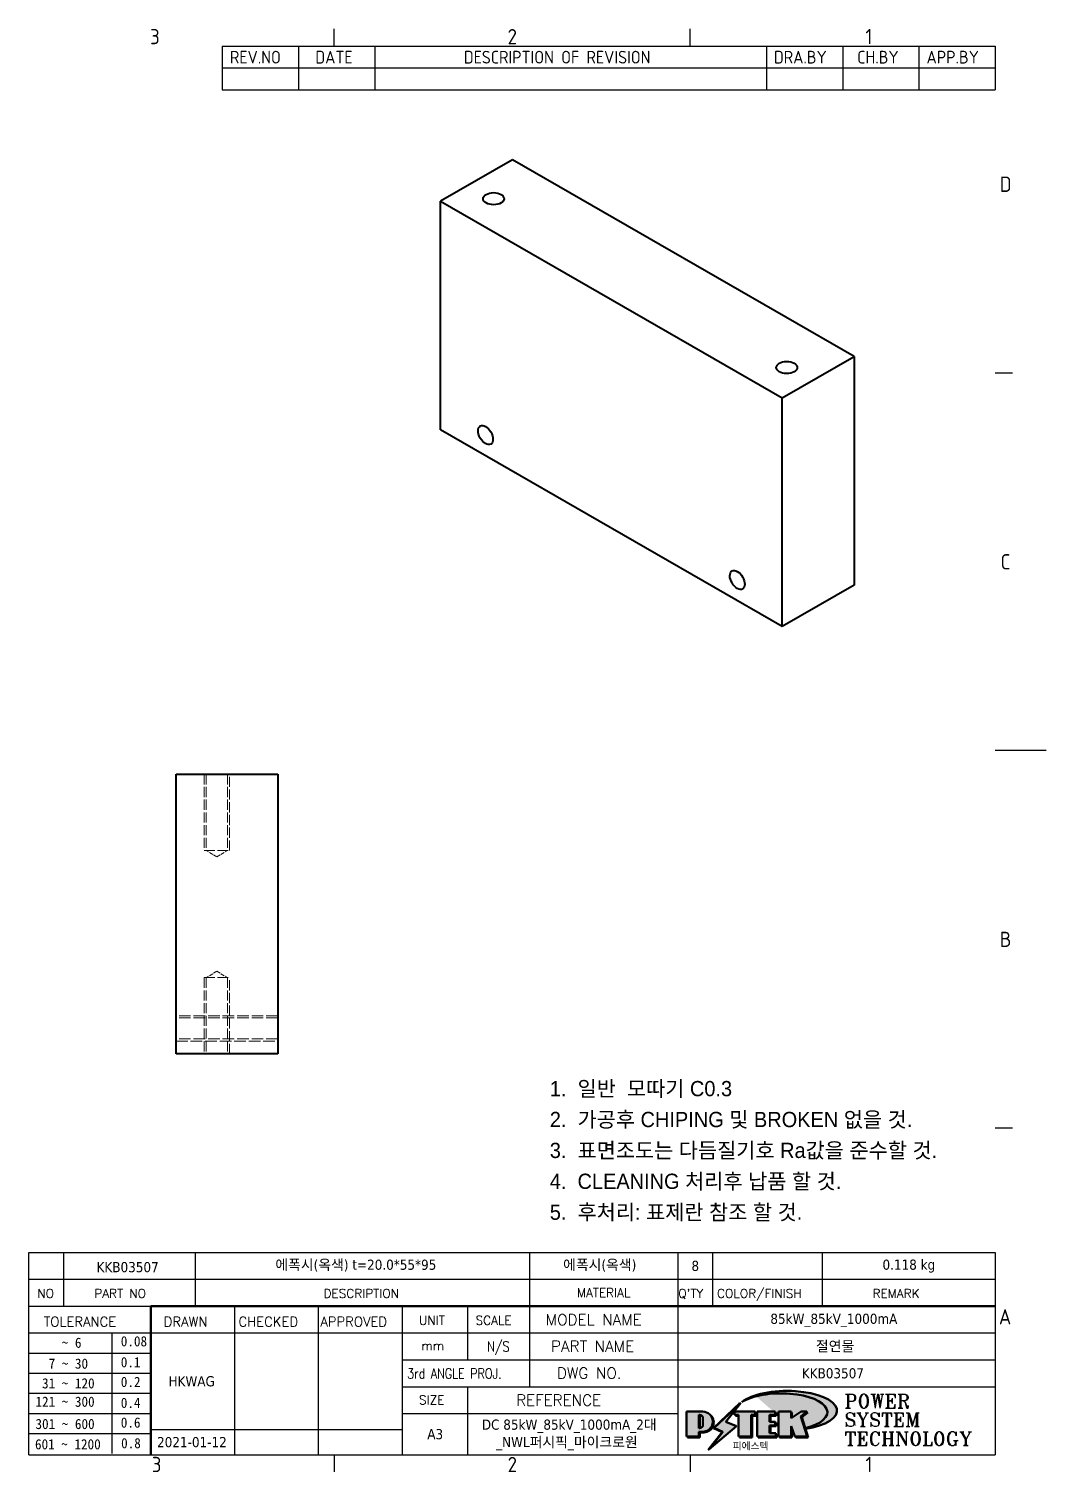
# Model space of a CAD drawing. Header units: millimetres. Extents: x 0 to 420, y 0 to 297.
# Drawn here: x 220 to 420, y 6.6 to 290.4 of the extents above; entities that cross this region are included whole.
import ezdxf
from ezdxf.enums import TextEntityAlignment as Align

# ---------------------------------------------------------------- set-up
doc = ezdxf.new("R2010")
doc.units = ezdxf.units.MM
doc.linetypes.add('DASHED', pattern=[0.2067, 0.1654, -0.0413])
doc.layers.get('0').update_dxf_attribs({"color": 3, "lineweight": 25})
for name, color, linetype, lineweight in [('가려진 것(ISO)', 2, 'DASHED', 18), ('가시적인 것(ISO)', 3, 'Continuous', 40), ('경계(ISO)', 7, 'Continuous', 25), ('기호(ISO)', 5, 'Continuous', 25), ('제목(ISO)', 5, 'Continuous', 50), ('해치(ISO)', 7, 'Continuous', 18)]:
    doc.layers.add(name, color=color, linetype=linetype, lineweight=lineweight)
doc.styles.add('HAN_291', font='')
doc.styles.add('HAN_370', font='', dxfattribs={"width": 2})
doc.styles.add('ISO Proportional', font='arial.ttf')
doc.styles.add('ISO ProportionalPSTEK', font='isocp.shx')
doc.styles.add('RC_284', font='ROMANC.shx')
doc.styles.add('RC_287', font='ROMANC.shx')
doc.styles.add('RC_292', font='ROMANC.shx')
doc.styles.add('ROMANT_294', font='romant.shx')
doc.styles.add('문자 텍스트_PSTEK_POSCO', font='isocp.shx')
doc.styles.add('텍스트 스타일198', font='tahoma.ttf')
doc.styles.add('텍스트 스타일333', font='ROMANC.shx', dxfattribs={"width": 0.800000011920929})
doc.styles.get('HAN_291').set_extended_font_data('GulimChe')
doc.styles.get('HAN_370').set_extended_font_data('GulimChe')

# ---------------------------------------------------------------- blocks, each defined once
blk = doc.blocks.new('경계 Default Border')
at = {"layer": '경계(ISO)'}
for p, q in [((280, 287.0000076293945), (280, 290.4000091552734)), ((350, 287.0000076293945), (350, 290.4000091552734)), ((410, 222.7499961853027), (413.4000015258789, 222.7499961853027)), ((410, 74.25000190734863), (413.4000015258789, 74.25000190734863)), ((280, 10), (280, 6.599999666213989)), ((350, 10), (350, 6.599999666213989))]:
    blk.add_line(p, q, dxfattribs=at)
at = {"layer": '경계(ISO)', "flags": 128}
blk.add_lwpolyline([(420, 148.5000038146973), (410, 148.5000038146973)], dxfattribs=at)
at = {"layer": '경계(ISO)', "color": 2, "char_height": 3.00000011920929, "attachment_point": 7, "style": '문자 텍스트_PSTEK_POSCO'}
for s, insert in [('3', (243.8325386494398, 287.3713945155963)), ('2', (314.127739416884, 287.3713945155963)), ('1', (384.4860661041481, 287.4)), ('D', (410.878270202895, 258.3463944559917)), ('C', (411.0445395201643, 184.0963944559917)), ('B', (410.878270202895, 109.8463944559917)), ('A', (410.7144008173592, 35.61784856929444)), ('3', (244.1685395229535, 6.57139439638704)), ('2', (314.127739416884, 6.57139439638704)), ('1', (384.4860661041481, 6.59999988079071))]:
    blk.add_mtext(s, dxfattribs=dict(at, insert=insert))
blk = doc.blocks.new('제목 블록 PSTEK')
h = blk.add_hatch(color=1)
edge = h.paths.add_edge_path(flags=0)
edge.add_line((314.2242174273352, 19.60711530335299), (314.2242174273352, 17.00126995915134))
edge.add_line((314.2242174273352, 17.00126995915134), (314.3485873187598, 17.00126995915134))
edge.add_arc((314.3485873187598, 17.6527312952023), 0.6514613360509371, 270, 360)
edge.add_line((315.0000486548106, 17.6527312952023), (315.0000486548106, 18.95565396730211))
edge.add_arc((314.3485873187598, 18.95565396730212), 0.6514613360508712, 0, 90)
edge.add_line((314.3485873187598, 19.60711530335299), (314.2242174273352, 19.60711530335299))
edge = h.paths.add_edge_path()
edge.add_arc((314.9847713324306, 18.28938669179658), 1.969189947606664, 269.9999999999959, 450)
edge.add_line((314.9847713324306, 20.25857663940318), (311.7664314776902, 20.25857663940324))
edge.add_line((311.7664314776902, 20.25857663940324), (311.7664314776902, 15.3430047401139))
edge.add_line((311.7664314776902, 15.3430047401139), (314.2242174273352, 15.3430047401139))
edge.add_line((314.2242174273352, 15.3430047401139), (314.2242174273352, 16.32019674418991))
edge.add_line((314.2242174273352, 16.32019674418991), (314.9847713324307, 16.32019674418991))
for color, points in [(252, [(317.2195697678507, 17.0593801673321), (322.0326348870767, 21.62682475217465), (322.2781991042243, 21.94392121864296), (317.0471853425802, 16.97985676345368), (318.7512090904202, 16.1899260703855), (316.0018030350395, 12.71868385740789), (316.3356552234328, 13.00206718743325), (318.9235935156908, 16.2694494742633)]), (5, [(321.6183518841322, 17.4193704504104), (319.5281351041078, 18.24969419629727), (322.4505835294948, 22.02344462252142), (317.2195697678507, 17.0593801673321), (318.9235935156908, 16.2694494742633), (316.1741874603099, 12.79820726128571)]), (1, [(324.4839107253602, 19.60711530335299), (325.2419748254881, 19.60711530335299), (325.2419748254881, 20.25857663940324), (321.2266040451076, 20.25857663940324), (321.2266040451076, 19.60711530335299), (321.9846681452406, 19.60711530335299), (321.9846681452406, 15.3430047401139), (324.4839107253602, 15.3430047401139)]), (252, [(324.6615819988275, 19.45905590879572), (325.4196460989604, 19.45905590879572), (325.4196460989604, 20.11051724484596), (325.2419748254881, 20.11051724484596), (325.2419748254881, 19.60711530335299), (324.4839107253602, 19.60711530335299), (324.4839107253602, 15.3430047401139), (322.1623394187076, 15.3430047401139), (322.1623394187076, 15.19494534555726), (324.6615819988275, 15.19494534555726)]), (1, [(329.2277337269622, 20.25857663940324), (325.65654113025, 20.25857663940324), (325.65654113025, 15.3430047401139), (329.3580259941756, 15.3430047401139), (329.3580259941756, 15.9944660761648), (328.1137701654877, 15.9944660761648), (328.1137701654877, 17.56360607323003), (329.2277337269622, 17.56360607323003), (329.2277337269622, 18.25543873810179), (328.1137701654877, 18.25543873810179), (328.1137701654877, 19.60711530335299), (329.2277337269622, 19.60711530335299)]), (252, [(328.2914414389548, 19.45905590879572), (329.4054050004294, 19.45905590879572), (329.4054050004294, 20.11051724484596), (329.2277337269622, 20.11051724484596), (329.2277337269622, 19.60711530335299), (328.1137701654877, 19.60711530335299), (328.1137701654877, 18.25543873810179), (328.2914414389548, 18.25543873810179)]), (1, [(332.3312149849806, 20.25857663940324), (329.8592894925411, 20.25857663940324), (329.8592894925411, 15.3430047401139), (332.3312149849806, 15.3430047401139), (332.3312149849806, 17.4318630164523), (333.0701931098801, 15.3430047401139), (335.4855464857051, 15.3430047401139), (334.2514536401189, 19.30614745124769), (335.4379594596742, 20.25857663940324), (334.3071782107978, 20.25857663940324), (332.3312149849806, 18.99741471888304)]), (252, [(332.5088862584528, 20.1105172448466), (332.3312149849806, 20.1105172448466), (332.3312149849806, 18.99741471888368), (332.5088862584528, 19.11081371413894)]), (252, [(335.6156307331414, 20.11051724484596), (335.2535118015555, 20.11051724484596), (334.2514536401189, 19.30614745124769), (335.4855464857051, 15.3430047401139), (333.1954852176545, 15.3430047401139), (333.2478643833523, 15.19494534555726), (335.6632177591723, 15.19494534555726), (334.4291249135862, 19.15808805669106)]), (252, [(321.9846681452406, 19.60711530335299), (321.4042753185749, 19.60711530335299), (321.4042753185749, 19.45905590879572), (321.9846681452406, 19.45905590879572)]), (252, [(328.2914414389548, 17.41554667867274), (329.4054050004294, 17.41554667867274), (329.4054050004294, 18.10737934354514), (329.2277337269622, 18.10737934354514), (329.2277337269622, 17.56360607323003), (328.1137701654877, 17.56360607323003), (328.1137701654877, 15.9944660761648), (328.2914414389548, 15.9944660761648)]), (252, [(332.5088862584528, 16.92964231796647), (332.3312149849806, 17.43186301645164), (332.3312149849806, 15.3430047401139), (330.0369607660135, 15.3430047401139), (330.0369607660135, 15.19494534555726), (332.5088862584528, 15.19494534555726)]), (252, [(329.5356972676428, 15.8464066816075), (329.3580259941756, 15.8464066816075), (329.3580259941756, 15.3430047401139), (325.8342124037171, 15.3430047401139), (325.8342124037171, 15.19494534555726), (329.5356972676428, 15.19494534555726)])]:
    blk.add_hatch(color=color).paths.add_polyline_path(points)
h = blk.add_hatch(color=252)
edge = h.paths.add_edge_path()
edge.add_arc((314.9847713324309, 18.28938669179657), 1.969189947606666, 270, 406.8278729790604)
edge.add_arc((315.1624426058984, 18.1413272972396), 1.969189947606962, -90, 53.560984836317004, ccw=False)
edge.add_line((315.1624426058984, 16.17213734963263), (314.4018887008024, 16.17213734963263))
edge.add_line((314.4018887008024, 16.17213734963263), (314.4018887008024, 15.19494534555726))
edge.add_line((314.4018887008024, 15.19494534555726), (311.9441027511573, 15.19494534555726))
edge.add_line((311.9441027511573, 15.19494534555726), (311.9441027511573, 15.3430047401139))
edge.add_line((311.9441027511573, 15.3430047401139), (314.2242174273352, 15.3430047401139))
edge.add_line((314.2242174273352, 15.3430047401139), (314.2242174273352, 16.32019674418991))
edge.add_line((314.2242174273352, 16.32019674418991), (314.9847713324309, 16.32019674418991))
h = blk.add_hatch(color=252)
edge = h.paths.add_edge_path()
edge.add_line((314.4018887008024, 19.45905590879572), (314.5262585922315, 19.45905590879572))
edge.add_arc((314.5262585922314, 18.80759457274939), 0.6514613360463194, 60.4189348879147, 90.00000000000318, ccw=False)
edge.add_arc((314.3485873187602, 18.95565396730057), 0.6514613360524251, 39.96992292766206, 90.00000000009999)
edge.add_line((314.3485873187591, 19.60711530335307), (314.2242174273352, 19.60711530335298))
edge.add_line((314.2242174273352, 19.60711530335299), (314.2242174273352, 17.00126995915134))
edge.add_line((314.2242174273352, 17.00126995915134), (314.3485873187591, 17.00126995915134))
edge.add_arc((314.3485873187568, 17.652731295233), 0.6514613360816299, 270.0000000002, 274.6930825552478)
edge.add_line((314.4018887008024, 17.0034541317032), (314.4018887008024, 19.45905590879572))
at = {"layer": '해치(ISO)'}
h = blk.add_hatch(color=140, dxfattribs=at)
edge = h.paths.add_edge_path()
edge.add_ellipse((330.3660919371412, 20.15576403068321), major_axis=(9.100907360794343, 0), ratio=0.4069904968023172, start_angle=301.3098473703837, end_angle=507.7436900681698)
edge.add_ellipse((331.5340919371412, 20.4634168429492), major_axis=(-9.82350664112931, 0), ratio=0.3942600559756514, start_angle=111.51207141178469, end_angle=334.47025347086895, ccw=False)
edge.add_line((335.1363447531188, 16.8601935978785), (335.0955236905705, 16.99119398620872))
at = {"color": 180}
for p, q in [((182.475792979055, 11.79100474011392), (182.4757929790549, 51.56524660363496)), ((182.4757929790549, 51.56524660363496), (372.4757929537551, 51.56524660363496)), ((189.2651435055721, 51.56524660363496), (189.2651435055722, 41.00524660363494)), ((215.2152739891528, 41.00524660363494), (215.2152739891528, 51.56524660363496)), ((280.8758854511282, 51.56524660363496), (280.8758854511282, 41.00524660363494)), ((310.0881549537552, 51.56524660363496), (310.0881549537553, 41.00524660363494)), ((316.9044520275131, 51.56524660363496), (316.9044520275127, 41.00524660363494)), ((338.4566026226726, 51.56524660363496), (338.4566026226727, 41.00524660363494)), ((372.4757929537551, 51.56524660363496), (372.4757929537551, 11.79100474011389)), ((182.475792979055, 46.2852466036349), (372.4757929537551, 46.28524660363492)), ((182.475792979055, 41.00524660363493), (206.451475290024, 41.00524660363493)), ((222.9401812389276, 11.79100474011392), (222.9401812389276, 41.00524660363494)), ((239.4288871878316, 11.79100474011392), (239.4288871878316, 41.00524660363494)), ((255.9175931367356, 11.79100474011392), (255.9175931367356, 41.00524660363494)), ((268.6918866058747, 41.00524660363494), (268.6918866058747, 30.44524660363498)), ((280.8758854511282, 41.00524660363494), (280.8758854511282, 25.16524660363502)), ((310.088154953755, 41.00524660363494), (310.088154953755, 11.79100474011392)), ((182.475792979055, 35.72524660363497), (206.451475290024, 35.72524660363497)), ((198.8621818849491, 12.02524660363491), (198.8621818849491, 35.72524660363497)), ((206.451475290024, 35.72524660363497), (372.4757929537551, 35.72524660363497)), ((182.475792979055, 31.77524660363492), (206.451475290024, 31.77524660363492)), ((255.917593136736, 30.44524660363498), (372.4757929537552, 30.44524660363501)), ((182.475792979055, 27.82524660363487), (206.451475290024, 27.82524660363487)), ((182.475792979055, 23.87524660363505), (206.451475290024, 23.87524660363505)), ((255.9175931367359, 25.16524660363502), (372.4757929537552, 25.165246603635)), ((268.6918866058744, 25.16524660363502), (268.6918866058744, 11.79100474011392)), ((182.475792979055, 19.92524660363478), (206.451475290024, 19.92524660363478)), ((255.9175931367359, 19.88524660363481), (310.0881549537553, 19.88524660363481)), ((182.475792979055, 15.97524660363496), (206.451475290024, 15.97524660363496)), ((206.451475290024, 16.74100474011396), (255.9175931367359, 16.74100474011396)), ((182.475792979055, 11.79100474011392), (372.4757929537551, 11.79100474011389))]:
    blk.add_line(p, q, dxfattribs=at)
at = {"color": 7, "lineweight": 50}
for p, q in [((206.4514752900237, 11.79100474011392), (206.4514752900237, 41.00524660363494)), ((206.451475290024, 41.00524660363494), (372.4757929537551, 41.00524660363496))]:
    blk.add_line(p, q, dxfattribs=at)
at = {"color": 7}
for p, q in [((311.7664314776902, 20.25900474011391), (311.7664314776902, 15.34300474011391)), ((314.9847713324309, 20.25857663940324), (311.7664314776902, 20.25857663940324)), ((314.9847713324309, 20.25857663940324), (311.7664314776902, 20.25857663940324)), ((311.7664314776902, 20.25857663940324), (311.7664314776902, 15.3430047401139)), ((322.2781991042243, 21.94392121864296), (317.0471853425802, 16.97985676345368)), ((322.4505835294948, 22.02344462252142), (317.2195697678507, 17.0593801673321)), ((317.2195697678507, 17.0593801673321), (322.0326348870767, 21.62682475217465)), ((319.5281351041078, 18.24969419629727), (322.4505835294948, 22.02344462252142)), ((325.2419748254881, 20.25857663940324), (321.2266040451076, 20.25857663940324)), ((321.2266040451076, 20.25857663940324), (321.2266040451076, 19.60711530335299)), ((325.2419748254881, 20.25857663940324), (321.2266040451076, 20.25857663940324)), ((321.2266040451076, 20.25857663940324), (321.2266040451076, 19.60711530335299)), ((322.0326348870767, 21.62682475217465), (322.2781991042243, 21.94392121864296)), ((325.2419748254881, 19.60711530335299), (325.2419748254881, 20.25857663940324)), ((325.2419748254881, 19.60711530335299), (325.2419748254881, 20.25857663940324)), ((325.4196460989604, 20.11051724484596), (325.2419748254881, 20.11051724484596)), ((325.2419748254881, 20.11051724484596), (325.2419748254881, 19.60711530335299)), ((325.4196460989604, 19.45905590879572), (325.4196460989604, 20.11051724484596)), ((329.2277337269622, 20.25857663940324), (325.65654113025, 20.25857663940324)), ((325.65654113025, 20.25857663940324), (325.65654113025, 15.3430047401139)), ((325.65654113025, 20.25857663940324), (325.65654113025, 15.3430047401139)), ((329.2277337269622, 20.25857663940324), (325.65654113025, 20.25857663940324)), ((329.2277337269622, 19.60711530335299), (329.2277337269622, 20.25857663940324)), ((329.2277337269622, 19.60711530335299), (329.2277337269622, 20.25857663940324)), ((329.4054050004294, 20.11051724484596), (329.2277337269622, 20.11051724484596)), ((329.2277337269622, 20.11051724484596), (329.2277337269622, 19.60711530335299)), ((329.4054050004294, 19.45905590879572), (329.4054050004294, 20.11051724484596)), ((332.3312149849806, 20.25857663940324), (329.8592894925411, 20.25857663940324)), ((329.8592894925411, 20.25857663940324), (329.8592894925411, 15.3430047401139)), ((329.8592894925411, 20.25857663940324), (329.8592894925411, 15.3430047401139)), ((332.3312149849806, 20.25857663940324), (329.8592894925411, 20.25857663940324)), ((334.3071782107978, 20.25857663940324), (332.3312149849806, 18.99741471888304)), ((332.3312149849806, 18.99741471888304), (332.3312149849806, 20.25857663940324)), ((334.3071782107978, 20.25857663940324), (332.3312149849806, 18.99741471888304)), ((332.3312149849806, 18.99741471888304), (332.3312149849806, 20.25857663940324)), ((332.5088862584528, 20.1105172448466), (332.3312149849806, 20.1105172448466)), ((332.3312149849806, 20.1105172448466), (332.3312149849806, 18.99741471888368)), ((332.5088862584528, 19.11081371413894), (332.5088862584528, 20.1105172448466)), ((334.2514536401189, 19.30614745124769), (335.4379594596742, 20.25857663940324)), ((334.2514536401189, 19.30614745124769), (335.4379594596742, 20.25857663940324)), ((335.2535118015555, 20.11051724484596), (334.2514536401189, 19.30614745124769)), ((335.4379594596742, 20.25857663940324), (334.3071782107978, 20.25857663940324)), ((335.4379594596742, 20.25857663940324), (334.3071782107978, 20.25857663940324)), ((334.4291249135862, 19.15808805669104), (335.6156307331414, 20.11051724484596)), ((335.6156307331414, 20.11051724484596), (335.2535118015555, 20.11051724484596)), ((314.2242174273352, 17.00126995915134), (314.2242174273352, 19.60711530335299)), ((314.2242174273352, 19.60711530335299), (314.3485873187591, 19.60711530335299)), ((314.3485873187591, 19.60711530335299), (314.2242174273352, 19.60711530335299)), ((314.2242174273352, 19.60711530335299), (314.2242174273352, 17.00126995915134)), ((314.2242174273352, 17.00126995915134), (314.2242174273352, 19.60711530335299)), ((314.2242174273352, 19.60711530335299), (314.3485873187591, 19.60711530335299)), ((314.4018887008024, 19.45905590879572), (314.5262585922314, 19.45905590879572)), ((314.4018887008024, 17.0034541317032), (314.4018887008024, 19.45905590879572)), ((315.0000486548106, 18.95565396730275), (315.0000486548106, 17.65273129520161)), ((315.0000486548106, 18.95565396730275), (315.0000486548106, 17.65273129520161)), ((316.1741874603099, 12.79820726128571), (321.6183518841322, 17.4193704504104)), ((318.9235935156908, 16.2694494742633), (317.2195697678507, 17.0593801673321)), ((317.2195697678507, 17.0593801673321), (318.9235935156908, 16.2694494742633)), ((321.6183518841322, 17.4193704504104), (319.5281351041078, 18.24969419629727)), ((321.2266040451076, 19.60711530335299), (321.9846681452406, 19.60711530335299)), ((321.2266040451076, 19.60711530335299), (321.9846681452406, 19.60711530335299)), ((321.4042753185749, 19.60711530335299), (321.4042753185749, 19.45905590879572)), ((321.9846681452406, 19.60711530335299), (321.4042753185749, 19.60711530335299)), ((321.4042753185749, 19.45905590879572), (321.9846681452406, 19.45905590879572)), ((321.9846681452406, 19.60711530335299), (321.9846681452406, 15.3430047401139)), ((321.9846681452406, 19.45905590879572), (321.9846681452406, 19.60711530335299)), ((321.9846681452406, 19.60711530335299), (321.9846681452406, 15.3430047401139)), ((324.4839107253602, 19.60711530335299), (325.2419748254881, 19.60711530335299)), ((324.4839107253602, 15.3430047401139), (324.4839107253602, 19.60711530335299)), ((325.2419748254881, 19.60711530335299), (324.4839107253602, 19.60711530335299)), ((324.4839107253602, 19.60711530335299), (324.4839107253602, 15.3430047401139)), ((324.4839107253602, 19.60711530335299), (325.2419748254881, 19.60711530335299)), ((324.4839107253602, 15.3430047401139), (324.4839107253602, 19.60711530335299)), ((324.6615819988275, 19.45905590879572), (325.4196460989604, 19.45905590879572)), ((324.6615819988275, 15.19494534555726), (324.6615819988275, 19.45905590879572)), ((328.1137701654877, 18.25543873810179), (328.1137701654877, 19.60711530335299)), ((328.1137701654877, 19.60711530335299), (329.2277337269622, 19.60711530335299)), ((329.2277337269622, 19.60711530335299), (328.1137701654877, 19.60711530335299)), ((328.1137701654877, 19.60711530335299), (328.1137701654877, 18.25543873810179)), ((328.1137701654877, 18.25543873810179), (328.1137701654877, 19.60711530335299)), ((328.1137701654877, 19.60711530335299), (329.2277337269622, 19.60711530335299)), ((329.2277337269622, 18.25543873810179), (328.1137701654877, 18.25543873810179)), ((328.1137701654877, 18.25543873810179), (328.2914414389548, 18.25543873810179)), ((329.2277337269622, 18.25543873810179), (328.1137701654877, 18.25543873810179)), ((328.1137701654877, 17.56360607323003), (329.2277337269622, 17.56360607323003)), ((328.1137701654877, 15.9944660761648), (328.1137701654877, 17.56360607323003)), ((329.2277337269622, 17.56360607323003), (328.1137701654877, 17.56360607323003)), ((328.1137701654877, 17.56360607323003), (328.1137701654877, 15.9944660761648)), ((328.1137701654877, 17.56360607323003), (329.2277337269622, 17.56360607323003)), ((328.1137701654877, 15.9944660761648), (328.1137701654877, 17.56360607323003)), ((328.2914414389548, 18.25543873810179), (328.2914414389548, 19.45905590879572)), ((328.2914414389548, 19.45905590879572), (329.4054050004294, 19.45905590879572)), ((328.2914414389548, 15.9944660761648), (328.2914414389548, 17.41554667867274)), ((328.2914414389548, 17.41554667867274), (329.4054050004294, 17.41554667867274)), ((329.2277337269622, 17.56360607323003), (329.2277337269622, 18.25543873810179)), ((329.2277337269622, 17.56360607323003), (329.2277337269622, 18.25543873810179)), ((329.4054050004294, 18.10737934354514), (329.2277337269622, 18.10737934354514)), ((329.2277337269622, 18.10737934354514), (329.2277337269622, 17.56360607323003)), ((329.4054050004294, 17.41554667867274), (329.4054050004294, 18.10737934354514)), ((332.3312149849806, 18.99741471888368), (332.5088862584528, 19.11081371413894)), ((332.3312149849806, 17.4318630164523), (333.0701931098801, 15.3430047401139)), ((332.3312149849806, 15.3430047401139), (332.3312149849806, 17.4318630164523)), ((332.5088862584528, 16.92964231796647), (332.3312149849806, 17.43186301645164)), ((332.3312149849806, 17.43186301645164), (332.3312149849806, 15.3430047401139)), ((332.3312149849806, 17.4318630164523), (333.0701931098801, 15.3430047401139)), ((332.3312149849806, 15.3430047401139), (332.3312149849806, 17.4318630164523)), ((335.4855464857051, 15.3430047401139), (334.2514536401189, 19.30614745124769)), ((334.2514536401189, 19.30614745124769), (335.4855464857051, 15.3430047401139)), ((335.4855464857051, 15.3430047401139), (334.2514536401189, 19.30614745124769)), ((335.6632177591723, 15.19494534555726), (334.4291249135862, 19.15808805669104)), ((345.0447381189468, 17.50375595811051), (344.9867755289346, 17.689895936919)), ((311.7664314776902, 15.3430047401139), (314.2242174273352, 15.3430047401139)), ((311.7664314776902, 15.3430047401139), (314.2242174273352, 15.3430047401139)), ((314.2242174273352, 15.3430047401139), (311.9441027511573, 15.3430047401139)), ((311.9441027511573, 15.3430047401139), (311.9441027511573, 15.19494534555726)), ((311.9441027511573, 15.19494534555726), (314.4018887008024, 15.19494534555726)), ((314.3485873187591, 17.00126995915134), (314.2242174273352, 17.00126995915134)), ((314.2242174273352, 17.00126995915134), (314.3485873187591, 17.00126995915134)), ((314.3485873187591, 17.00126995915134), (314.2242174273352, 17.00126995915134)), ((314.2242174273352, 16.32019674418991), (314.9847713324309, 16.32019674418991)), ((314.2242174273352, 15.3430047401139), (314.2242174273352, 16.32019674418991)), ((314.9847713324309, 16.32019674418991), (314.2242174273352, 16.32019674418991)), ((314.2242174273352, 16.32019674418991), (314.2242174273352, 15.3430047401139)), ((314.2242174273352, 16.32019674418991), (314.9847713324309, 16.32019674418991)), ((314.2242174273352, 15.3430047401139), (314.2242174273352, 16.32019674418991)), ((314.4018887008024, 16.17213734963263), (315.162442605898, 16.17213734963263)), ((314.4018887008024, 15.19494534555726), (314.4018887008024, 16.17213734963263)), ((318.7512090904202, 16.1899260703855), (316.0018030350395, 12.71868385740789)), ((318.9235935156908, 16.2694494742633), (316.1741874603099, 12.79820726128571)), ((316.3356552234328, 13.00206718743325), (318.9235935156908, 16.2694494742633)), ((317.0471853425802, 16.97985676345368), (318.7512090904202, 16.1899260703855)), ((321.9846681452406, 15.3430047401139), (324.4839107253602, 15.3430047401139)), ((321.9846681452406, 15.3430047401139), (324.4839107253602, 15.3430047401139)), ((324.4839107253602, 15.3430047401139), (322.1623394187076, 15.3430047401139)), ((322.1623394187076, 15.3430047401139), (322.1623394187076, 15.19494534555726)), ((322.1623394187076, 15.19494534555726), (324.6615819988275, 15.19494534555726)), ((325.65654113025, 15.3430047401139), (329.3580259941756, 15.3430047401139)), ((325.65654113025, 15.3430047401139), (329.3580259941756, 15.3430047401139)), ((329.3580259941756, 15.3430047401139), (325.8342124037171, 15.3430047401139)), ((325.8342124037171, 15.3430047401139), (325.8342124037171, 15.19494534555726)), ((325.8342124037171, 15.19494534555726), (329.5356972676428, 15.19494534555726)), ((329.3580259941756, 15.9944660761648), (328.1137701654877, 15.9944660761648)), ((328.1137701654877, 15.9944660761648), (328.2914414389548, 15.9944660761648)), ((329.3580259941756, 15.9944660761648), (328.1137701654877, 15.9944660761648)), ((329.3580259941756, 15.3430047401139), (329.3580259941756, 15.9944660761648)), ((329.3580259941756, 15.3430047401139), (329.3580259941756, 15.9944660761648)), ((329.5356972676428, 15.8464066816075), (329.3580259941756, 15.8464066816075)), ((329.3580259941756, 15.8464066816075), (329.3580259941756, 15.3430047401139)), ((329.5356972676428, 15.19494534555726), (329.5356972676428, 15.8464066816075)), ((329.8592894925411, 15.3430047401139), (332.3312149849806, 15.3430047401139)), ((329.8592894925411, 15.3430047401139), (332.3312149849806, 15.3430047401139)), ((332.3312149849806, 15.3430047401139), (330.0369607660135, 15.3430047401139)), ((330.0369607660135, 15.3430047401139), (330.0369607660135, 15.19494534555726)), ((330.0369607660135, 15.19494534555726), (332.5088862584528, 15.19494534555726)), ((332.5088862584528, 15.19494534555726), (332.5088862584528, 16.92964231796647)), ((333.0701931098801, 15.3430047401139), (335.4855464857051, 15.3430047401139)), ((333.0701931098801, 15.3430047401139), (335.4855464857051, 15.3430047401139)), ((335.4855464857051, 15.3430047401139), (333.1954852176545, 15.3430047401139)), ((333.1954852176545, 15.3430047401139), (333.2478643833523, 15.19494534555726)), ((333.2478643833523, 15.19494534555726), (335.6632177591723, 15.19494534555726)), ((316.0018030350395, 12.71868385740789), (316.3356552234328, 13.00206718743325))]:
    blk.add_line(p, q, dxfattribs=at)
at = {"color": 1}
for p, q in [((314.9847713324309, 20.25857663940324), (311.7664314776902, 20.25857663940324)), ((311.7664314776902, 20.25857663940324), (311.7664314776902, 15.3430047401139)), ((325.2419748254881, 20.25857663940324), (321.2266040451076, 20.25857663940324)), ((321.2266040451076, 20.25857663940324), (321.2266040451076, 19.60711530335299)), ((325.2419748254881, 19.60711530335299), (325.2419748254881, 20.25857663940324)), ((329.2277337269622, 20.25857663940324), (325.65654113025, 20.25857663940324)), ((325.65654113025, 20.25857663940324), (325.65654113025, 15.3430047401139)), ((329.2277337269622, 19.60711530335299), (329.2277337269622, 20.25857663940324)), ((332.3312149849806, 20.25857663940324), (329.8592894925411, 20.25857663940324)), ((329.8592894925411, 20.25857663940324), (329.8592894925411, 15.3430047401139)), ((334.3071782107978, 20.25857663940324), (332.3312149849806, 18.99741471888304)), ((332.3312149849806, 18.99741471888304), (332.3312149849806, 20.25857663940324)), ((334.2514536401189, 19.30614745124769), (335.4379594596742, 20.25857663940324)), ((335.4379594596742, 20.25857663940324), (334.3071782107978, 20.25857663940324)), ((314.2242174273352, 17.00126995915134), (314.2242174273352, 19.60711530335299)), ((314.2242174273352, 19.60711530335299), (314.3485873187591, 19.60711530335299)), ((315.0000486548106, 18.95565396730275), (315.0000486548106, 17.65273129520161)), ((321.2266040451076, 19.60711530335299), (321.9846681452406, 19.60711530335299)), ((321.9846681452406, 19.60711530335299), (321.9846681452406, 15.3430047401139)), ((324.4839107253602, 19.60711530335299), (325.2419748254881, 19.60711530335299)), ((324.4839107253602, 15.3430047401139), (324.4839107253602, 19.60711530335299)), ((328.1137701654877, 18.25543873810179), (328.1137701654877, 19.60711530335299)), ((328.1137701654877, 19.60711530335299), (329.2277337269622, 19.60711530335299)), ((329.2277337269622, 18.25543873810179), (328.1137701654877, 18.25543873810179)), ((328.1137701654877, 17.56360607323003), (329.2277337269622, 17.56360607323003)), ((328.1137701654877, 15.9944660761648), (328.1137701654877, 17.56360607323003)), ((329.2277337269622, 17.56360607323003), (329.2277337269622, 18.25543873810179)), ((332.3312149849806, 17.4318630164523), (333.0701931098801, 15.3430047401139)), ((332.3312149849806, 15.3430047401139), (332.3312149849806, 17.4318630164523)), ((335.4855464857051, 15.3430047401139), (334.2514536401189, 19.30614745124769)), ((311.7664314776902, 15.3430047401139), (314.2242174273352, 15.3430047401139)), ((314.3485873187591, 17.00126995915134), (314.2242174273352, 17.00126995915134)), ((314.2242174273352, 16.32019674418991), (314.9847713324309, 16.32019674418991)), ((314.2242174273352, 15.3430047401139), (314.2242174273352, 16.32019674418991)), ((321.9846681452406, 15.3430047401139), (324.4839107253602, 15.3430047401139)), ((325.65654113025, 15.3430047401139), (329.3580259941756, 15.3430047401139)), ((329.3580259941756, 15.9944660761648), (328.1137701654877, 15.9944660761648)), ((329.3580259941756, 15.3430047401139), (329.3580259941756, 15.9944660761648)), ((329.8592894925411, 15.3430047401139), (332.3312149849806, 15.3430047401139)), ((333.0701931098801, 15.3430047401139), (335.4855464857051, 15.3430047401139))]:
    blk.add_line(p, q, dxfattribs=at)
at = {"color": 5}
for p, q in [((322.4505835294948, 22.02344462252142), (317.2195697678507, 17.0593801673321)), ((319.5281351041078, 18.24969419629727), (322.4505835294948, 22.02344462252142)), ((316.1741874603099, 12.79820726128571), (321.6183518841322, 17.4193704504104)), ((317.2195697678507, 17.0593801673321), (318.9235935156908, 16.2694494742633)), ((321.6183518841322, 17.4193704504104), (319.5281351041078, 18.24969419629727)), ((318.9235935156908, 16.2694494742633), (316.1741874603099, 12.79820726128571))]:
    blk.add_line(p, q, dxfattribs=at)
at = {"color": 7}
for centre, radius, start, end in [((314.9847713324309, 18.28938669179658), 1.969189947606665, 270, 90), ((314.9847713324309, 18.28938669179658), 1.969189947606665, 270, 90), ((314.3485873187598, 18.95565396730211), 0.6514613360508712, 0, 90), ((314.3485873187602, 18.95565396730057), 0.6514613360524251, 39.96992292766117, 90), ((314.3485873187598, 18.95565396730212), 0.6514613360508712, 0, 90), ((314.3485873187597, 17.65273129520228), 0.6514613360509381, 270, 0), ((314.3485873187598, 17.6527312952023), 0.6514613360509381, 270, 0), ((314.5262585922314, 18.80759457274939), 0.6514613360463193, 60.41893488791137, 90), ((314.9847713324307, 18.2893866917965), 1.969189947606594, 270, 46.82787297909833), ((315.1624426058984, 18.1413272972396), 1.969189947606961, 270, 53.56098483636067), ((314.3485873187568, 17.652731295233), 0.6514613360816299, 270, 274.6930825552478)]:
    blk.add_arc(centre, radius, start, end, dxfattribs=at)
at = {"color": 1}
for centre, radius, start, end in [((314.9847713324309, 18.28938669179657), 1.969189947606665, 270, 90), ((314.3485873187598, 18.95565396730211), 0.6514613360508712, 0, 90), ((314.3485873187598, 17.6527312952023), 0.6514613360509381, 270, 0)]:
    blk.add_arc(centre, radius, start, end, dxfattribs=at)
at = {"layer": '제목(ISO)', "lineweight": 18}
blk.add_line((182.475792979055, 35.72500474011393), (182.475792979055, 11.79100474011392), dxfattribs=at)
at = {"layer": '제목(ISO)'}
for p, q in [((314.9847713324306, 20.25857663940324), (311.7664314776902, 20.25857663940324)), ((311.7664314776902, 20.25857663940324), (311.7664314776902, 15.3430047401139)), ((322.2781991042243, 21.94392121864296), (317.0471853425802, 16.97985676345368)), ((322.4505835294948, 22.02344462252142), (317.2195697678507, 17.0593801673321)), ((317.2195697678507, 17.0593801673321), (322.0326348870767, 21.62682475217465)), ((319.5281351041078, 18.24969419629727), (322.4505835294948, 22.02344462252142)), ((325.2419748254881, 20.25857663940324), (321.2266040451076, 20.25857663940324)), ((321.2266040451076, 20.25857663940324), (321.2266040451076, 19.60711530335299)), ((322.0326348870767, 21.62682475217465), (322.2781991042243, 21.94392121864296)), ((325.2419748254881, 19.60711530335299), (325.2419748254881, 20.25857663940324)), ((325.4196460989604, 20.11051724484596), (325.2419748254881, 20.11051724484596)), ((325.2419748254881, 20.11051724484596), (325.2419748254881, 19.60711530335299)), ((325.4196460989604, 19.45905590879572), (325.4196460989604, 20.11051724484596)), ((329.2277337269622, 20.25857663940324), (325.65654113025, 20.25857663940324)), ((325.65654113025, 20.25857663940324), (325.65654113025, 15.3430047401139)), ((329.2277337269622, 19.60711530335299), (329.2277337269622, 20.25857663940324)), ((329.4054050004294, 20.11051724484596), (329.2277337269622, 20.11051724484596)), ((329.2277337269622, 20.11051724484596), (329.2277337269622, 19.60711530335299)), ((329.4054050004294, 19.45905590879572), (329.4054050004294, 20.11051724484596)), ((332.3312149849806, 20.25857663940324), (329.8592894925411, 20.25857663940324)), ((329.8592894925411, 20.25857663940324), (329.8592894925411, 15.3430047401139)), ((334.3071782107978, 20.25857663940324), (332.3312149849806, 18.99741471888304)), ((332.3312149849806, 18.99741471888304), (332.3312149849806, 20.25857663940324)), ((332.5088862584528, 20.1105172448466), (332.3312149849806, 20.1105172448466)), ((332.3312149849806, 20.1105172448466), (332.3312149849806, 18.99741471888368)), ((332.5088862584528, 19.11081371413894), (332.5088862584528, 20.1105172448466)), ((334.2514536401189, 19.30614745124769), (335.4379594596742, 20.25857663940324)), ((335.2535118015555, 20.11051724484596), (334.2514536401189, 19.30614745124769)), ((335.4379594596742, 20.25857663940324), (334.3071782107978, 20.25857663940324)), ((334.4291249135862, 19.15808805669106), (335.6156307331414, 20.11051724484596)), ((335.6156307331414, 20.11051724484596), (335.2535118015555, 20.11051724484596)), ((314.2242174273352, 17.00126995915134), (314.2242174273352, 19.60711530335299)), ((314.2242174273352, 19.60711530335299), (314.3485873187598, 19.60711530335299)), ((314.3485873187591, 19.60711530335299), (314.2242174273352, 19.60711530335299)), ((314.2242174273352, 19.60711530335299), (314.2242174273352, 17.00126995915134)), ((314.4018887008024, 19.45905590879572), (314.5262585922314, 19.45905590879572)), ((314.4018887008024, 17.0034541317032), (314.4018887008024, 19.45905590879572)), ((315.0000486548106, 18.95565396730211), (315.0000486548106, 17.6527312952023)), ((316.1741874603099, 12.79820726128571), (321.6183518841322, 17.4193704504104)), ((317.2195697678507, 17.0593801673321), (318.9235935156908, 16.2694494742633)), ((318.9235935156908, 16.2694494742633), (317.2195697678507, 17.0593801673321)), ((321.6183518841322, 17.4193704504104), (319.5281351041078, 18.24969419629727)), ((321.2266040451076, 19.60711530335299), (321.9846681452406, 19.60711530335299)), ((321.9846681452406, 19.60711530335299), (321.4042753185749, 19.60711530335299)), ((321.4042753185749, 19.60711530335299), (321.4042753185749, 19.45905590879572)), ((321.4042753185749, 19.45905590879572), (321.9846681452406, 19.45905590879572)), ((321.9846681452406, 19.60711530335299), (321.9846681452406, 15.3430047401139)), ((321.9846681452406, 19.45905590879572), (321.9846681452406, 19.60711530335299)), ((324.4839107253602, 19.60711530335299), (325.2419748254881, 19.60711530335299)), ((324.4839107253602, 15.3430047401139), (324.4839107253602, 19.60711530335299)), ((325.2419748254881, 19.60711530335299), (324.4839107253602, 19.60711530335299)), ((324.4839107253602, 19.60711530335299), (324.4839107253602, 15.3430047401139)), ((324.6615819988275, 19.45905590879572), (325.4196460989604, 19.45905590879572)), ((324.6615819988275, 15.19494534555726), (324.6615819988275, 19.45905590879572)), ((328.1137701654877, 18.25543873810179), (328.1137701654877, 19.60711530335299)), ((328.1137701654877, 19.60711530335299), (329.2277337269622, 19.60711530335299)), ((329.2277337269622, 19.60711530335299), (328.1137701654877, 19.60711530335299)), ((328.1137701654877, 19.60711530335299), (328.1137701654877, 18.25543873810179)), ((329.2277337269622, 18.25543873810179), (328.1137701654877, 18.25543873810179)), ((328.1137701654877, 18.25543873810179), (328.2914414389548, 18.25543873810179)), ((328.1137701654877, 15.9944660761648), (328.1137701654877, 17.56360607323003)), ((328.1137701654877, 17.56360607323003), (329.2277337269622, 17.56360607323003)), ((329.2277337269622, 17.56360607323003), (328.1137701654877, 17.56360607323003)), ((328.1137701654877, 17.56360607323003), (328.1137701654877, 15.9944660761648)), ((328.2914414389548, 19.45905590879572), (329.4054050004294, 19.45905590879572)), ((328.2914414389548, 18.25543873810179), (328.2914414389548, 19.45905590879572)), ((328.2914414389548, 17.41554667867274), (329.4054050004294, 17.41554667867274)), ((328.2914414389548, 15.9944660761648), (328.2914414389548, 17.41554667867274)), ((329.2277337269622, 17.56360607323003), (329.2277337269622, 18.25543873810179)), ((329.4054050004294, 18.10737934354514), (329.2277337269622, 18.10737934354514)), ((329.2277337269622, 18.10737934354514), (329.2277337269622, 17.56360607323003)), ((329.4054050004294, 17.41554667867274), (329.4054050004294, 18.10737934354514)), ((332.3312149849806, 18.99741471888368), (332.5088862584528, 19.11081371413894)), ((332.3312149849806, 15.3430047401139), (332.3312149849806, 17.4318630164523)), ((332.3312149849806, 17.4318630164523), (333.0701931098801, 15.3430047401139)), ((332.5088862584528, 16.92964231796647), (332.3312149849806, 17.43186301645164)), ((332.3312149849806, 17.43186301645164), (332.3312149849806, 15.3430047401139)), ((335.4855464857051, 15.3430047401139), (334.2514536401189, 19.30614745124769)), ((334.2514536401189, 19.30614745124769), (335.4855464857051, 15.3430047401139)), ((335.6632177591723, 15.19494534555726), (334.4291249135862, 19.15808805669106)), ((311.7664314776902, 15.3430047401139), (314.2242174273352, 15.3430047401139)), ((314.2242174273352, 15.3430047401139), (311.9441027511573, 15.3430047401139)), ((311.9441027511573, 15.3430047401139), (311.9441027511573, 15.19494534555726)), ((311.9441027511573, 15.19494534555726), (314.4018887008024, 15.19494534555726)), ((314.3485873187598, 17.00126995915134), (314.2242174273352, 17.00126995915134)), ((314.2242174273352, 17.00126995915134), (314.3485873187591, 17.00126995915134)), ((314.2242174273352, 15.3430047401139), (314.2242174273352, 16.32019674418991)), ((314.2242174273352, 16.32019674418991), (314.9847713324307, 16.32019674418991)), ((314.9847713324309, 16.32019674418991), (314.2242174273352, 16.32019674418991)), ((314.2242174273352, 16.32019674418991), (314.2242174273352, 15.3430047401139)), ((314.4018887008024, 15.19494534555726), (314.4018887008024, 16.17213734963263)), ((314.4018887008024, 16.17213734963263), (315.1624426058984, 16.17213734963263)), ((318.7512090904202, 16.1899260703855), (316.0018030350395, 12.71868385740789)), ((318.9235935156908, 16.2694494742633), (316.1741874603099, 12.79820726128571)), ((316.3356552234328, 13.00206718743325), (318.9235935156908, 16.2694494742633)), ((317.0471853425802, 16.97985676345368), (318.7512090904202, 16.1899260703855)), ((321.9846681452406, 15.3430047401139), (324.4839107253602, 15.3430047401139)), ((324.4839107253602, 15.3430047401139), (322.1623394187076, 15.3430047401139)), ((322.1623394187076, 15.3430047401139), (322.1623394187076, 15.19494534555726)), ((322.1623394187076, 15.19494534555726), (324.6615819988275, 15.19494534555726)), ((325.65654113025, 15.3430047401139), (329.3580259941756, 15.3430047401139)), ((329.3580259941756, 15.3430047401139), (325.8342124037171, 15.3430047401139)), ((325.8342124037171, 15.3430047401139), (325.8342124037171, 15.19494534555726)), ((325.8342124037171, 15.19494534555726), (329.5356972676428, 15.19494534555726)), ((329.3580259941756, 15.9944660761648), (328.1137701654877, 15.9944660761648)), ((328.1137701654877, 15.9944660761648), (328.2914414389548, 15.9944660761648)), ((329.3580259941756, 15.3430047401139), (329.3580259941756, 15.9944660761648)), ((329.5356972676428, 15.8464066816075), (329.3580259941756, 15.8464066816075)), ((329.3580259941756, 15.8464066816075), (329.3580259941756, 15.3430047401139)), ((329.5356972676428, 15.19494534555726), (329.5356972676428, 15.8464066816075)), ((329.8592894925411, 15.3430047401139), (332.3312149849806, 15.3430047401139)), ((332.3312149849806, 15.3430047401139), (330.0369607660135, 15.3430047401139)), ((330.0369607660135, 15.3430047401139), (330.0369607660135, 15.19494534555726)), ((330.0369607660135, 15.19494534555726), (332.5088862584528, 15.19494534555726)), ((332.5088862584528, 15.19494534555726), (332.5088862584528, 16.92964231796647)), ((333.0701931098801, 15.3430047401139), (335.4855464857051, 15.3430047401139)), ((335.4855464857051, 15.3430047401139), (333.1954852176545, 15.3430047401139)), ((333.1954852176545, 15.3430047401139), (333.2478643833523, 15.19494534555726)), ((333.2478643833523, 15.19494534555726), (335.6632177591723, 15.19494534555726)), ((316.0018030350395, 12.71868385740789), (316.3356552234328, 13.00206718743325))]:
    blk.add_line(p, q, dxfattribs=at)
at = {"layer": '제목(ISO)', "color": 4}
blk.add_line((335.1363447531188, 16.8601935978785), (335.0955236905705, 16.99119398620872), dxfattribs=at)
at = {"layer": '제목(ISO)'}
for centre, radius, start, end in [((314.9847713324306, 18.28938669179658), 1.969189947606664, 46.82787297909431, 90), ((314.3485873187598, 18.95565396730212), 0.6514613360508712, 0, 90), ((314.3485873187602, 18.95565396730057), 0.6514613360524251, 39.96992292766117, 90), ((314.3485873187598, 17.6527312952023), 0.6514613360509371, 270, 0), ((314.5262585922314, 18.80759457274939), 0.6514613360463193, 60.41893488791137, 90), ((314.9847713324307, 18.2893866917965), 1.969189947606594, 270, 46.82787297909833), ((314.9847713324309, 18.28938669179657), 1.969189947606666, 270, 46.8278729790603), ((315.1624426058984, 18.1413272972396), 1.969189947606962, 270, 53.56098483631701), ((314.3485873187568, 17.652731295233), 0.6514613360816299, 270, 274.6930825552478)]:
    blk.add_arc(centre, radius, start, end, dxfattribs=at)
at = {"layer": '제목(ISO)', "color": 4}
for centre, major_axis, ratio, start_param, end_param in [((331.5340919371412, 20.4634168429492), (9.82350664112931, 0), 0.3942600559756514, 5.087845455444478, 8.97919982663645), ((330.3660919371412, 20.15576403068321), (9.100907360794343, 0), 0.4069904968023172, 5.258848905294775, 8.861799147915196)]:
    blk.add_ellipse(centre, major_axis=major_axis, ratio=ratio, start_param=start_param, end_param=end_param, dxfattribs=at)
at = {"color": 2}
for s, height, style, p in [('NO', 1.742399930953979, 'RC_284', (184.135398793432, 42.62317362549192)), ('PART NO', 1.742399930953979, 'RC_284', (195.3359407378685, 42.62317362549192)), ('DESCRIPTION', 1.742399930953979, 'RC_284', (240.4025565652523, 42.62317362549192)), ("Q'TY", 1.742399930953979, 'RC_284', (310.1440786515383, 42.62317362549192)), ('COLOR/FINISH', 1.742399930953979, 'RC_284', (317.7725341324144, 42.62317362549192)), ('REMARK', 1.742399930953979, 'RC_284', (348.346649953877, 42.62317362549192)), (' TOLERANCE', 1.899999976158142, 'RC_287', (184.0872874387979, 37.00893196870329)), ('DRAWN', 1.899999976158142, 'RC_287', (208.9766620976279, 37.00893196870329)), ('CHECKED', 1.899999976158142, 'RC_287', (223.6856844514997, 37.00893196870329)), ('APPROVED', 1.899999976158142, 'RC_287', (239.7795453577791, 37.00893196870329)), ('UNIT', 1.742399930953979, 'RC_284', (259.1652673287452, 37.34317362549218)), ('SCALE', 1.742399930953979, 'RC_284', (270.2934779252897, 37.34317362549218)), ('MODEL NAME', 2.178000062704086, 'RC_292', (284.096330289083, 37.25462520371384)), ('    ~ 6', 2.000000029802322, 'HAN_291', (183.7721304966814, 32.8176515608431)), ('0.08', 2.000000029802322, 'HAN_291', (200.5467345600617, 33.09873600004101)), ('PART NAME', 2.178000062704086, 'RC_292', (285.1416959765849, 32.03045329421792)), ('mm', 1.742399930953979, 'RC_284', (259.6505418159997, 32.3543089683787)), ('  7 ~ 30', 2.000000029802322, 'HAN_291', (183.7721304966814, 28.70538114822415)), ('0.1', 2.000000029802322, 'HAN_291', (200.5467345600617, 28.98646558742206)), (' DWG NO.', 2.178000062704086, 'RC_292', (284.8124284083233, 26.75045329421772)), (' 31 ~ 120', 2.000000029802322, 'HAN_291', (183.7721304966814, 24.82628181916237)), ('0.2', 2.000000029802322, 'HAN_291', (200.5467345600617, 25.10736625836028)), ('121 ~ 300', 2.000000029802322, 'HAN_291', (183.7721304966814, 21.21401206133254)), ('0.4', 2.000000029802322, 'HAN_291', (200.5467345600617, 20.99509650053045)), ('SIZE', 1.742399930953979, 'RC_284', (259.1652673287452, 21.69497768947366)), ('REFERENCE', 2.178000062704086, 'RC_292', (278.2741065029841, 21.43214925458022)), ('301 ~ 600', 2.000000029802322, 'HAN_291', (183.7721304966814, 16.83491273227077)), ('0.6', 2.000000029802322, 'HAN_291', (200.5467345600617, 17.11599717146868)), ('601 ~ 1200', 2.000000029802322, 'HAN_291', (183.6802025156883, 12.84759660881125)), ('0.8', 2.000000029802322, 'HAN_291', (200.6097246063884, 13.05732192299702))]:
    blk.add_text(s, height=height, dxfattribs=dict(at, style=style)).set_placement(p)
at = {"color": 2, "style": 'RC_284'}
blk.add_text('MATERIAL', height=1.742399930953979, dxfattribs=at).set_placement((295.4820202024417, 43.64524660363492), align=Align.MIDDLE_CENTER)
at = {"color": 7, "style": '텍스트 스타일333', "width": 0.7999999523162842}
blk.add_text('N/S', height=2.000000029802322, dxfattribs=at).set_placement((274.7838860285014, 33.08524660363496), align=Align.MIDDLE_CENTER)
at = {"color": 2, "style": '텍스트 스타일333', "width": 0.7999999523162842}
blk.add_text('3rd ANGLE PROJ.', height=2.000000029802322, dxfattribs=at).set_placement((256.8430306642954, 26.76148381654429))
at = {"color": 7, "style": 'ROMANT_294'}
for s, p in [('POWER', (342.82727231297, 20.97115304607566)), ('SYSTEM', (342.82727231297, 17.3284636719184)), ('TECHNOLOGY', (342.82727231297, 13.57194088644453))]:
    blk.add_text(s, height=2.700000107288361, dxfattribs=at).set_placement(p)
at = {"color": 7, "insert": (320.8519732224835, 14.21236326823155), "char_height": 1.400000005960464, "attachment_point": 1, "line_spacing_factor": 0.3319999873638153, "style": 'HAN_370'}
blk.add_mtext('\\fHY견고딕|b0|i0;\\H1.4000;피에스텍', dxfattribs=at)
at = {"layer": '제목(ISO)', "color": 7, "style": '텍스트 스타일198'}
for tag, p in [('부품_번호_001', (195.7843283186424, 47.68004260673702)), ('설명_001', (230.9267386249492, 48.15254984750509)), ('재질_001', (287.5148121100145, 48.155337874329)), ("3._Q'TY_001", (312.7454639947066, 47.92524659519486)), ('질량\\P3;_001', (350.3046145979153, 48.1643332325385)), ('1._MODEL_NAME_001', (328.2580745257211, 37.52172745615292)), ('제목_001', (337.2223155862142, 32.12933155161866)), ('부품_번호_001', (334.4435685718743, 26.8052465951949)), ('설계자_001', (209.9396160013646, 25.23446884679021)), ('시트_크기_001', (260.807090429518, 14.83812566343425)), ('프로젝트_001', (271.5336652734571, 16.70626985185461)), ('작성_날짜_001', (207.6770236384131, 13.26600473167383)), ('프로젝트_002', (274.335681111747, 13.2823906132031))]:
    blk.add_attdef(tag, p, '', height=2.000000029802322, dxfattribs=at)
for tag, p in [('4._COLOR', (327.6805273250926, 48.92524660363493)), ('점검자', (231.1845342133799, 26.23312567187446)), ('엔지니어링_승인자', (247.673240162284, 26.23312567187446)), ('점검_날짜', (231.1845342133799, 14.26600474011394)), ('엔지니어링_승인_날짜', (247.6732401622839, 14.26600474011394))]:
    blk.add_attdef(tag, text='', height=2.000000029802322, dxfattribs=at).set_placement(p, align=Align.MIDDLE_CENTER)
blk = doc.blocks.new('리비전 내역')
at = {"layer": '기호(ISO)'}
for p, q in [((258, 287.0000076293945), (410, 287.0000076293945)), ((258, 287.0000076293945), (258, 282.7200076293945)), ((273, 287.0000076293945), (273, 282.7200076293945)), ((288, 287.0000076293945), (288, 282.7200076293945)), ((365, 287.0000076293945), (365, 282.7200076293945)), ((380, 287.0000076293945), (380, 282.7200076293945)), ((395, 287.0000076293945), (395, 282.7200076293945)), ((410, 287.0000076293945), (410, 282.7200076293945)), ((258, 282.7200076293945), (410, 282.7200076293945)), ((258, 282.7200076293945), (258, 278.4400076293945)), ((273, 282.7200076293945), (273, 278.4400076293945)), ((288, 282.7200076293945), (288, 278.4400076293945)), ((365, 282.7200076293945), (365, 278.4400076293945)), ((380, 282.7200076293945), (380, 278.4400076293945)), ((395, 282.7200076293945), (395, 278.4400076293945)), ((410, 282.7200076293945), (410, 278.4400076293945)), ((258, 278.4400076293945), (410, 278.4400076293945))]:
    blk.add_line(p, q, dxfattribs=at)
at = {"layer": '기호(ISO)', "color": 2, "char_height": 2.5, "attachment_point": 7, "style": 'ISO ProportionalPSTEK'}
for s, insert in [('REV.NO', (259.5271157026291, 283.5831900503393)), ('DATE', (276.3142317728366, 283.5831900503393)), ('DESCRIPTION OF REVISION', (305.5070204333629, 283.5831900503393)), ('DRA.BY', (366.4757339553204, 283.5831900503393)), ('CH.BY', (382.8642915086117, 283.5831900503393)), ('APP.BY', (396.4777339604404, 283.5831900503393))]:
    blk.add_mtext(s, dxfattribs=dict(at, insert=insert))
blk = doc.blocks.new('주석-가공')
at = {"layer": '기호(ISO)', "color": 2, "insert": (-40.77821254730225, 13.72195151634514), "char_height": 3.00000011920929, "width": 95.52514842335798, "attachment_point": 1, "line_spacing_factor": 1.2146075963974, "style": 'ISO Proportional'}
blk.add_mtext('\\f굴림|b0|i0;\\H3.0000;1.  일반  모따기 C0.3\\P2.  가공후 CHIPING 및 BROKEN 없을 것.\\P3.  표면조도는 다듬질기호 Ra값을 준수할 것.\\P4.  CLEANING 처리후 납품 할 것.\\P5.  후처리: 표제란 참조 할 것.', dxfattribs=at)

msp = doc.modelspace()

# ---------------------------------------------------------------- linework, layer by layer
at = {"layer": '가려진 것(ISO)', "ltscale": 12.09482383728027}
for p, q in [((254.4526729956418, 143.8179561065351), (254.4526729956418, 128.8179561065351)), ((254.8856729956418, 143.8179561065351), (254.8856729956418, 128.8179561065351)), ((259.0196729956418, 143.8179561065351), (259.0196729956418, 128.8179561065351)), ((259.4526729956418, 128.8179561065351), (259.4526729956418, 143.8179561065351)), ((254.4526729956418, 103.817956106535), (254.4526729956418, 88.81795610653505)), ((254.8856729956418, 103.817956106535), (254.8856729956418, 88.81795610653505)), ((259.0196729956418, 103.817956106535), (259.0196729956418, 88.81795610653505)), ((259.4526729956418, 88.81795610653505), (259.4526729956418, 103.817956106535))]:
    msp.add_line(p, q, dxfattribs=at)
at = {"layer": '가려진 것(ISO)', "ltscale": 12.66566944122314}
for p, q in [((254.4526729956418, 128.8179561065351), (259.4526729956418, 128.8179561065351)), ((254.4526729956418, 103.817956106535), (259.4526729956418, 103.817956106535))]:
    msp.add_line(p, q, dxfattribs=at)
at = {"layer": '가려진 것(ISO)', "ltscale": 4.592945098876953}
for p, q in [((256.9526729956418, 127.5759772070051), (254.8856729956418, 128.8179561065351)), ((256.9526729956418, 127.5759772070051), (259.0196729956418, 128.8179561065351)), ((256.9526729956418, 105.059935006065), (254.8856729956418, 103.817956106535)), ((256.9526729956418, 105.059935006065), (259.0196729956418, 103.817956106535))]:
    msp.add_line(p, q, dxfattribs=at)
at = {"layer": '가려진 것(ISO)', "ltscale": 13.82265567779541}
for p, q in [((268.9526729956401, 96.31795610653505), (248.9526729956401, 96.31795610653505)), ((268.9526729956401, 95.88495610653504), (248.9526729956401, 95.88495610653504)), ((268.9526729956401, 91.75095610653506), (248.9526729956401, 91.75095610653506)), ((248.9526729956401, 91.31795610653505), (268.9526729956401, 91.31795610653505))]:
    msp.add_line(p, q, dxfattribs=at)
at = {"layer": '가시적인 것(ISO)'}
for p, q in [((315.0877152209393, 264.6375789908196), (300.9455795972104, 256.4936647149717)), ((382.2628594336713, 225.9539861805537), (315.0877152209393, 264.6375789908196)), ((300.9455795972104, 256.4936647149717), (368.1207238099424, 217.8100719047058)), ((300.9455795972104, 211.5285728486321), (300.9455795972104, 256.4936647149717)), ((368.1207238099424, 217.8100719047058), (382.2628594336713, 225.9539861805537)), ((382.2628594336713, 225.9539861805537), (382.2628594336713, 180.988894314214)), ((368.1207238099424, 172.8449800383661), (368.1207238099424, 217.8100719047058)), ((368.1207238099424, 172.8449800383661), (300.9455795972104, 211.5285728486321)), ((382.2628594336713, 180.988894314214), (368.1207238099424, 172.8449800383661)), ((248.9526729956438, 143.8179561065351), (268.9526729956438, 143.8179561065351)), ((248.9526729956438, 88.81795610653505), (248.9526729956438, 143.8179561065351)), ((268.9526729956438, 143.8179561065351), (268.9526729956438, 88.81795610653505)), ((268.9526729956438, 88.81795610653505), (248.9526729956438, 88.81795610653505))]:
    msp.add_line(p, q, dxfattribs=at)
for centre, major_axis, ratio in [((311.3754046197119, 257.002659357213), (2.067, -1.231653667943533e-13), 0.5758617009853118), ((369.0046072864241, 223.8162086831427), (2.067, -1.231653667943533e-13), 0.5758617009853118), ((309.7844143620436, 210.5263620504413), (1.031499581344965, -1.791227962512077), 0.5780931159158105), ((359.2818890451093, 182.0226620849822), (1.031499581344965, -1.791227962512077), 0.5780931159158105)]:
    msp.add_ellipse(centre, major_axis=major_axis, ratio=ratio, dxfattribs=at)

# ---------------------------------------------------------------- block references
for name, p in [('경계 Default Border', (0, 0)), ('주석-가공', (363.1980778333319, 69.7708927528582))]:
    msp.add_blockref(name, p)
ref = msp.add_blockref('제목 블록 PSTEK', (37.52420704624484, -1.791004740113895))
ref.add_attrib('설계자_001', 'HKWAG', (247.4638230476094, 23.44346410667632), dxfattribs={"layer": '제목(ISO)', "color": 7, "height": 2.000000029802322, "style": '텍스트 스타일198'})
ref.add_attrib('프로젝트_001', 'DC 85kW_85kV_1000mA_2대', (309.0578723197019, 14.91526511174072), dxfattribs={"layer": '제목(ISO)', "color": 7, "height": 2.000000029802322, "style": '텍스트 스타일198'})
ref.add_attrib('시트_크기_001', 'A3', (298.3312974757628, 13.04712092332036), dxfattribs={"layer": '제목(ISO)', "color": 7, "height": 2.000000029802322, "style": '텍스트 스타일198'})
ref.add_attrib("3._Q'TY_001", '8', (350.2696710409514, 46.13424185508097), dxfattribs={"layer": '제목(ISO)', "color": 7, "height": 2.000000029802322, "style": '텍스트 스타일198'})
ref.add_attrib('작성_날짜_001', '2021-01-12', (245.201230684658, 11.47499999155994), dxfattribs={"layer": '제목(ISO)', "color": 7, "height": 2.000000029802322, "style": '텍스트 스타일198'})
ref.add_attrib('재질_001', '에폭시(옥색)', (325.0390191562594, 46.36433313421511), dxfattribs={"layer": '제목(ISO)', "color": 7, "height": 2.000000029802322, "style": '텍스트 스타일198'})
ref.add_attrib('부품_번호_001', 'KKB03507', (371.967775618119, 25.014241855081), dxfattribs={"layer": '제목(ISO)', "color": 7, "height": 2.000000029802322, "style": '텍스트 스타일198'})
ref.add_attrib('1._MODEL_NAME_001', '85kW_85kV_1000mA', (365.7822815719659, 35.73072271603903), dxfattribs={"layer": '제목(ISO)', "color": 7, "height": 2.000000029802322, "style": '텍스트 스타일198'})
ref.add_attrib('질량\\P3;_001', '0.118 kg', (387.8288216441601, 46.3733284924246), dxfattribs={"layer": '제목(ISO)', "color": 7, "height": 2.000000029802322, "style": '텍스트 스타일198'})
ref.add_attrib('설명_001', '에폭시(옥색) t=20.0*55*95', (268.4509456711941, 46.36154510739119), dxfattribs={"layer": '제목(ISO)', "color": 7, "height": 2.000000029802322, "style": '텍스트 스타일198'})
ref.add_attrib('부품_번호_001', 'KKB03507', (233.3085353648872, 45.88903786662313), dxfattribs={"layer": '제목(ISO)', "color": 7, "height": 2.000000029802322, "style": '텍스트 스타일198'})
ref.add_attrib('제목_001', '절연물', (374.7465226324591, 30.33832681150476), dxfattribs={"layer": '제목(ISO)', "color": 7, "height": 2.000000029802322, "style": '텍스트 스타일198'})
ref.add_attrib('프로젝트_002', '_NWL퍼시픽_마이크로원', (311.8598881579917, 11.49138587308921), dxfattribs={"layer": '제목(ISO)', "color": 7, "height": 2.000000029802322, "style": '텍스트 스타일198'})
at = {"layer": '기호(ISO)'}
msp.add_blockref('리비전 내역', (0, 0), dxfattribs=at)

doc.saveas('drawing.dxf')
